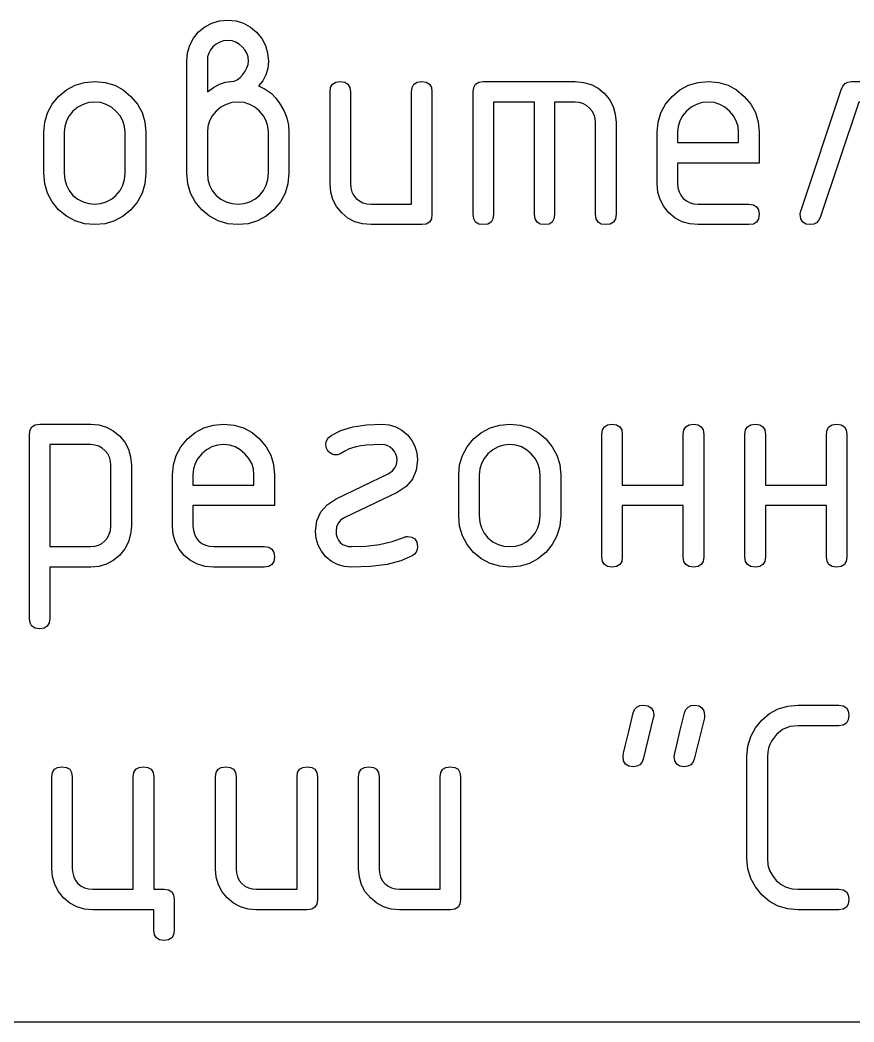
# Model space of a CAD drawing. Header units: millimetres. Extents: x 1 to 1188, y 1 to 840.
# Drawn here: x 1122.26 to 1131.23, y 35.69 to 46.47 of the extents above; entities that cross this region are included whole.
import ezdxf

# ---------------------------------------------------------------- set-up
doc = ezdxf.new("R2010")
doc.units = ezdxf.units.MM
doc.layers.add('GEOMETRY', color=7, linetype='Continuous')
doc.layers.add('TEXT_OUTLINE', color=7, linetype='Continuous')

msp = doc.modelspace()

# ---------------------------------------------------------------- linework, layer by layer
at = {"layer": 'GEOMETRY'}
for points in [[(1124.058, 44.818), (1124.058, 46.025)], [(1124.279, 46.025), (1124.279, 45.694)], [(1127.247, 45.804), (1128.234, 45.804)], [(1131.207, 45.804), (1131.643, 45.804)], [(1125.598, 44.708), (1125.598, 45.694)], [(1125.818, 45.694), (1125.818, 44.708)], [(1126.039, 44.487), (1126.474, 44.487), (1126.474, 45.694)], [(1126.695, 45.694), (1126.695, 44.377)], [(1127.137, 44.377), (1127.137, 45.694)], [(1130.662, 44.41), (1131.097, 45.716)], [(1127.799, 44.377), (1127.799, 45.584), (1127.358, 45.584), (1127.358, 44.377)], [(1128.234, 45.584), (1128.014, 45.584), (1128.014, 44.377)], [(1131.533, 44.377), (1131.533, 45.584), (1131.285, 45.584), (1130.871, 44.344)], [(1128.455, 44.377), (1128.455, 45.363)], [(1128.675, 45.363), (1128.675, 44.377)], [(1122.519, 44.818), (1122.519, 45.259)], [(1122.739, 45.259), (1122.739, 44.818)], [(1123.395, 44.818), (1123.395, 45.259)], [(1123.616, 45.259), (1123.616, 44.818)], [(1124.279, 45.259), (1124.279, 44.818)], [(1124.935, 44.818), (1124.935, 45.259)], [(1125.155, 45.259), (1125.155, 44.818)], [(1129.117, 44.708), (1129.117, 45.259)], [(1129.337, 45.259), (1129.337, 45.148), (1129.993, 45.148), (1129.993, 45.259)], [(1130.214, 45.259), (1130.214, 44.928), (1129.337, 44.928)], [(1129.337, 44.928), (1129.337, 44.708)], [(1129.558, 44.487), (1130.103, 44.487)], [(1126.584, 44.267), (1126.039, 44.267)], [(1130.103, 44.267), (1129.558, 44.267)], [(1122.475, 42.121), (1123.026, 42.121)], [(1122.365, 40.032), (1122.365, 42.011)], [(1128.522, 40.694), (1128.522, 42.011)], [(1128.742, 42.011), (1128.742, 41.465), (1129.398, 41.465), (1129.398, 42.011)], [(1129.619, 42.011), (1129.619, 40.694)], [(1130.061, 40.694), (1130.061, 42.011)], [(1130.282, 42.011), (1130.282, 41.465), (1130.938, 41.465), (1130.938, 42.011)], [(1131.158, 42.011), (1131.158, 40.694)], [(1122.585, 41.901), (1122.585, 40.804), (1123.026, 40.804)], [(1123.026, 41.901), (1122.585, 41.901)], [(1123.241, 41.025), (1123.241, 41.68)], [(1123.461, 41.68), (1123.461, 41.025)], [(1125.664, 41.317), (1126.231, 41.592)], [(1123.904, 41.025), (1123.904, 41.576)], [(1124.124, 41.576), (1124.124, 41.465), (1124.78, 41.465), (1124.78, 41.576)], [(1125.001, 41.576), (1125.001, 41.245), (1124.124, 41.245)], [(1126.983, 41.135), (1126.983, 41.576)], [(1127.203, 41.576), (1127.203, 41.135)], [(1127.859, 41.135), (1127.859, 41.576)], [(1128.08, 41.576), (1128.08, 41.135)], [(1126.32, 41.388), (1125.757, 41.118)], [(1124.124, 41.245), (1124.124, 41.025)], [(1128.742, 41.245), (1128.742, 40.694)], [(1129.398, 40.694), (1129.398, 41.245), (1128.742, 41.245)], [(1130.282, 41.245), (1130.282, 40.694)], [(1130.938, 40.694), (1130.938, 41.245), (1130.282, 41.245)], [(1124.345, 40.804), (1124.891, 40.804)], [(1123.026, 40.584), (1122.585, 40.584), (1122.585, 40.032)], [(1124.891, 40.584), (1124.345, 40.584)], [(1130.634, 39.1), (1131.07, 39.1)], [(1129.075, 38.962), (1128.965, 38.521)], [(1129.626, 38.99), (1129.626, 38.962), (1129.516, 38.521)], [(1131.07, 38.879), (1130.634, 38.879)], [(1130.083, 37.452), (1130.083, 38.549)], [(1130.304, 38.549), (1130.304, 37.452)], [(1122.605, 37.342), (1122.605, 38.328)], [(1122.826, 38.328), (1122.826, 37.342)], [(1123.046, 37.121), (1123.482, 37.121), (1123.482, 38.328)], [(1123.702, 38.328), (1123.702, 37.121), (1123.813, 37.121)], [(1124.367, 37.342), (1124.367, 38.328)], [(1124.587, 38.328), (1124.587, 37.342)], [(1124.808, 37.121), (1125.243, 37.121), (1125.243, 38.328)], [(1125.464, 38.328), (1125.464, 37.011)], [(1125.906, 37.342), (1125.906, 38.328)], [(1126.127, 38.328), (1126.127, 37.342)], [(1126.347, 37.121), (1126.782, 37.121), (1126.782, 38.328)], [(1127.003, 38.328), (1127.003, 37.011)], [(1130.634, 37.121), (1131.07, 37.121)], [(1123.923, 37.011), (1123.923, 36.68)], [(1123.702, 36.68), (1123.702, 36.901), (1123.046, 36.901)], [(1125.353, 36.901), (1124.808, 36.901)], [(1126.893, 36.901), (1126.347, 36.901)], [(1131.07, 36.901), (1130.634, 36.901)], [(999.815, 35.694), (1184.79, 35.694)]]:
    msp.add_lwpolyline(points, dxfattribs=at)
at = {"layer": 'TEXT_OUTLINE'}
for points in [[(1124.185, 46.339), (1124.252, 46.394), (1124.327, 46.434), (1124.409, 46.458), (1124.499, 46.466)], [(1124.499, 46.466), (1124.587, 46.458), (1124.667, 46.433), (1124.741, 46.391), (1124.808, 46.334)], [(1124.058, 46.025), (1124.066, 46.114), (1124.09, 46.196), (1124.129, 46.271), (1124.185, 46.339)], [(1124.808, 46.334), (1124.863, 46.266), (1124.903, 46.193), (1124.927, 46.112), (1124.935, 46.025)], [(1124.499, 46.245), (1124.454, 46.241), (1124.412, 46.229), (1124.374, 46.208), (1124.339, 46.179)], [(1124.654, 46.179), (1124.621, 46.208), (1124.584, 46.229), (1124.544, 46.241), (1124.499, 46.245)], [(1124.339, 46.179), (1124.313, 46.146), (1124.294, 46.11), (1124.282, 46.069), (1124.279, 46.025)], [(1124.72, 46.025), (1124.716, 46.069), (1124.703, 46.11), (1124.683, 46.146), (1124.654, 46.179)], [(1124.659, 45.882), (1124.686, 45.917), (1124.704, 45.953), (1124.716, 45.989), (1124.72, 46.025)], [(1124.935, 46.025), (1124.928, 45.946), (1124.908, 45.876), (1124.875, 45.814), (1124.83, 45.76)], [(1122.679, 45.645), (1122.763, 45.714), (1122.856, 45.764), (1122.959, 45.794), (1123.07, 45.804)], [(1123.07, 45.804), (1123.181, 45.794), (1123.282, 45.764), (1123.374, 45.714), (1123.456, 45.645)], [(1124.279, 45.694), (1124.346, 45.742), (1124.411, 45.777), (1124.473, 45.797), (1124.532, 45.804)], [(1124.532, 45.804), (1124.567, 45.809), (1124.599, 45.823), (1124.63, 45.847), (1124.659, 45.882)], [(1125.598, 45.694), (1125.604, 45.742), (1125.625, 45.777), (1125.659, 45.797), (1125.708, 45.804)], [(1125.708, 45.804), (1125.756, 45.797), (1125.79, 45.777), (1125.811, 45.742), (1125.818, 45.694)], [(1126.474, 45.694), (1126.481, 45.742), (1126.501, 45.777), (1126.536, 45.797), (1126.584, 45.804)], [(1126.584, 45.804), (1126.632, 45.797), (1126.667, 45.777), (1126.688, 45.742), (1126.695, 45.694)], [(1127.137, 45.694), (1127.144, 45.742), (1127.164, 45.777), (1127.199, 45.797), (1127.247, 45.804)], [(1128.234, 45.804), (1128.323, 45.796), (1128.406, 45.773), (1128.481, 45.733), (1128.548, 45.678)], [(1129.277, 45.645), (1129.361, 45.714), (1129.454, 45.764), (1129.557, 45.794), (1129.668, 45.804)], [(1129.668, 45.804), (1129.779, 45.794), (1129.88, 45.764), (1129.972, 45.714), (1130.054, 45.645)], [(1131.097, 45.716), (1131.114, 45.754), (1131.138, 45.782), (1131.169, 45.799), (1131.207, 45.804)], [(1124.83, 45.76), (1124.901, 45.724), (1124.964, 45.679), (1125.019, 45.623), (1125.067, 45.556)], [(1128.548, 45.678), (1128.603, 45.61), (1128.643, 45.535), (1128.667, 45.453), (1128.675, 45.363)], [(1122.519, 45.259), (1122.529, 45.367), (1122.559, 45.468), (1122.609, 45.56), (1122.679, 45.645)], [(1123.07, 45.584), (1123.004, 45.578), (1122.942, 45.559), (1122.885, 45.528), (1122.833, 45.485)], [(1123.296, 45.485), (1123.247, 45.528), (1123.192, 45.559), (1123.134, 45.578), (1123.07, 45.584)], [(1123.456, 45.645), (1123.526, 45.562), (1123.576, 45.471), (1123.606, 45.37), (1123.616, 45.259)], [(1124.61, 45.584), (1124.543, 45.578), (1124.481, 45.559), (1124.424, 45.528), (1124.373, 45.485)], [(1124.841, 45.485), (1124.791, 45.528), (1124.736, 45.559), (1124.675, 45.578), (1124.61, 45.584)], [(1128.388, 45.518), (1128.356, 45.547), (1128.319, 45.567), (1128.278, 45.58), (1128.234, 45.584)], [(1129.117, 45.259), (1129.127, 45.367), (1129.156, 45.468), (1129.206, 45.56), (1129.277, 45.645)], [(1129.668, 45.584), (1129.601, 45.578), (1129.54, 45.559), (1129.483, 45.528), (1129.431, 45.485)], [(1129.894, 45.485), (1129.844, 45.528), (1129.79, 45.559), (1129.732, 45.578), (1129.668, 45.584)], [(1130.054, 45.645), (1130.124, 45.562), (1130.174, 45.471), (1130.204, 45.37), (1130.214, 45.259)], [(1122.833, 45.485), (1122.792, 45.435), (1122.763, 45.381), (1122.745, 45.322), (1122.739, 45.259)], [(1123.395, 45.259), (1123.389, 45.322), (1123.371, 45.381), (1123.34, 45.435), (1123.296, 45.485)], [(1124.373, 45.485), (1124.331, 45.435), (1124.302, 45.381), (1124.285, 45.322), (1124.279, 45.259)], [(1124.935, 45.259), (1124.929, 45.322), (1124.911, 45.381), (1124.882, 45.435), (1124.841, 45.485)], [(1125.067, 45.556), (1125.105, 45.486), (1125.133, 45.413), (1125.15, 45.337), (1125.155, 45.259)], [(1128.455, 45.363), (1128.45, 45.408), (1128.438, 45.448), (1128.417, 45.485), (1128.388, 45.518)], [(1129.431, 45.485), (1129.39, 45.435), (1129.36, 45.381), (1129.343, 45.322), (1129.337, 45.259)], [(1129.993, 45.259), (1129.987, 45.322), (1129.968, 45.381), (1129.937, 45.435), (1129.894, 45.485)], [(1122.679, 44.426), (1122.609, 44.511), (1122.559, 44.604), (1122.529, 44.706), (1122.519, 44.818)], [(1122.739, 44.818), (1122.745, 44.751), (1122.763, 44.689), (1122.792, 44.633), (1122.833, 44.581)], [(1123.296, 44.581), (1123.34, 44.633), (1123.371, 44.689), (1123.389, 44.751), (1123.395, 44.818)], [(1123.616, 44.818), (1123.606, 44.706), (1123.576, 44.604), (1123.526, 44.511), (1123.456, 44.426)], [(1124.218, 44.426), (1124.148, 44.511), (1124.098, 44.604), (1124.068, 44.706), (1124.058, 44.818)], [(1124.279, 44.818), (1124.285, 44.751), (1124.302, 44.689), (1124.331, 44.633), (1124.373, 44.581)], [(1124.841, 44.581), (1124.882, 44.633), (1124.911, 44.689), (1124.929, 44.751), (1124.935, 44.818)], [(1125.155, 44.818), (1125.145, 44.706), (1125.115, 44.604), (1125.065, 44.511), (1124.995, 44.426)], [(1125.725, 44.393), (1125.669, 44.46), (1125.629, 44.535), (1125.606, 44.617), (1125.598, 44.708)], [(1125.818, 44.708), (1125.822, 44.662), (1125.833, 44.62), (1125.852, 44.582), (1125.879, 44.548)], [(1129.244, 44.393), (1129.188, 44.46), (1129.148, 44.535), (1129.125, 44.617), (1129.117, 44.708)], [(1129.337, 44.708), (1129.341, 44.662), (1129.352, 44.62), (1129.371, 44.582), (1129.398, 44.548)], [(1122.833, 44.581), (1122.885, 44.539), (1122.942, 44.51), (1123.004, 44.493), (1123.07, 44.487)], [(1123.07, 44.487), (1123.134, 44.493), (1123.192, 44.51), (1123.247, 44.539), (1123.296, 44.581)], [(1124.373, 44.581), (1124.424, 44.539), (1124.481, 44.51), (1124.543, 44.493), (1124.61, 44.487)], [(1124.61, 44.487), (1124.675, 44.493), (1124.736, 44.51), (1124.791, 44.539), (1124.841, 44.581)], [(1125.879, 44.548), (1125.914, 44.521), (1125.952, 44.502), (1125.993, 44.491), (1126.039, 44.487)], [(1129.398, 44.548), (1129.433, 44.521), (1129.471, 44.502), (1129.512, 44.491), (1129.558, 44.487)], [(1123.07, 44.267), (1122.959, 44.276), (1122.856, 44.306), (1122.763, 44.356), (1122.679, 44.426)], [(1123.456, 44.426), (1123.372, 44.356), (1123.279, 44.306), (1123.179, 44.276), (1123.07, 44.267)], [(1124.61, 44.267), (1124.498, 44.276), (1124.396, 44.306), (1124.302, 44.356), (1124.218, 44.426)], [(1124.995, 44.426), (1124.911, 44.356), (1124.819, 44.306), (1124.718, 44.276), (1124.61, 44.267)], [(1126.039, 44.267), (1125.949, 44.274), (1125.866, 44.298), (1125.791, 44.337), (1125.725, 44.393)], [(1129.558, 44.267), (1129.468, 44.274), (1129.385, 44.298), (1129.31, 44.337), (1129.244, 44.393)], [(1130.103, 44.487), (1130.152, 44.48), (1130.186, 44.459), (1130.207, 44.425), (1130.214, 44.377)], [(1130.656, 44.377), (1130.656, 44.387), (1130.657, 44.395), (1130.659, 44.403), (1130.662, 44.41)], [(1126.695, 44.377), (1126.688, 44.328), (1126.667, 44.294), (1126.632, 44.273), (1126.584, 44.267)], [(1127.247, 44.267), (1127.199, 44.273), (1127.164, 44.294), (1127.144, 44.328), (1127.137, 44.377)], [(1127.358, 44.377), (1127.351, 44.328), (1127.33, 44.294), (1127.295, 44.273), (1127.247, 44.267)], [(1127.909, 44.267), (1127.86, 44.273), (1127.826, 44.294), (1127.805, 44.328), (1127.799, 44.377)], [(1128.014, 44.377), (1128.007, 44.328), (1127.987, 44.294), (1127.954, 44.273), (1127.909, 44.267)], [(1128.565, 44.267), (1128.516, 44.273), (1128.482, 44.294), (1128.461, 44.328), (1128.455, 44.377)], [(1128.675, 44.377), (1128.668, 44.328), (1128.647, 44.294), (1128.613, 44.273), (1128.565, 44.267)], [(1130.214, 44.377), (1130.207, 44.328), (1130.186, 44.294), (1130.152, 44.273), (1130.103, 44.267)], [(1130.766, 44.267), (1130.718, 44.273), (1130.683, 44.294), (1130.663, 44.328), (1130.656, 44.377)], [(1130.871, 44.344), (1130.854, 44.31), (1130.831, 44.286), (1130.802, 44.271), (1130.766, 44.267)], [(1122.365, 42.011), (1122.371, 42.059), (1122.392, 42.094), (1122.426, 42.114), (1122.475, 42.121)], [(1123.026, 42.121), (1123.113, 42.113), (1123.194, 42.09), (1123.267, 42.05), (1123.335, 41.995)], [(1124.064, 41.962), (1124.148, 42.031), (1124.241, 42.081), (1124.344, 42.111), (1124.455, 42.121)], [(1124.455, 42.121), (1124.566, 42.111), (1124.667, 42.081), (1124.759, 42.031), (1124.841, 41.962)], [(1125.609, 42), (1125.715, 42.053), (1125.842, 42.091), (1125.991, 42.114), (1126.16, 42.121)], [(1126.16, 42.121), (1126.236, 42.114), (1126.307, 42.093), (1126.371, 42.056), (1126.43, 42.006)], [(1127.142, 41.962), (1127.227, 42.031), (1127.32, 42.081), (1127.423, 42.111), (1127.534, 42.121)], [(1127.534, 42.121), (1127.645, 42.111), (1127.746, 42.081), (1127.838, 42.031), (1127.92, 41.962)], [(1128.522, 42.011), (1128.529, 42.059), (1128.549, 42.094), (1128.584, 42.114), (1128.632, 42.121)], [(1128.632, 42.121), (1128.68, 42.114), (1128.715, 42.094), (1128.736, 42.059), (1128.742, 42.011)], [(1129.398, 42.011), (1129.405, 42.059), (1129.426, 42.094), (1129.46, 42.114), (1129.509, 42.121)], [(1129.509, 42.121), (1129.557, 42.114), (1129.591, 42.094), (1129.612, 42.059), (1129.619, 42.011)], [(1130.061, 42.011), (1130.068, 42.059), (1130.089, 42.094), (1130.123, 42.114), (1130.172, 42.121)], [(1130.172, 42.121), (1130.22, 42.114), (1130.254, 42.094), (1130.275, 42.059), (1130.282, 42.011)], [(1130.938, 42.011), (1130.945, 42.059), (1130.965, 42.094), (1130.999, 42.114), (1131.048, 42.121)], [(1131.048, 42.121), (1131.096, 42.114), (1131.131, 42.094), (1131.151, 42.059), (1131.158, 42.011)], [(1123.335, 41.995), (1123.39, 41.927), (1123.43, 41.852), (1123.453, 41.77), (1123.461, 41.68)], [(1123.904, 41.576), (1123.914, 41.684), (1123.943, 41.785), (1123.993, 41.877), (1124.064, 41.962)], [(1124.841, 41.962), (1124.911, 41.879), (1124.961, 41.788), (1124.991, 41.687), (1125.001, 41.576)], [(1125.553, 41.901), (1125.557, 41.93), (1125.567, 41.956), (1125.584, 41.979), (1125.609, 42)], [(1126.43, 42.006), (1126.478, 41.947), (1126.512, 41.883), (1126.533, 41.812), (1126.54, 41.736)], [(1126.983, 41.576), (1126.992, 41.684), (1127.022, 41.785), (1127.072, 41.877), (1127.142, 41.962)], [(1127.92, 41.962), (1127.989, 41.879), (1128.039, 41.788), (1128.069, 41.687), (1128.08, 41.576)], [(1123.18, 41.835), (1123.147, 41.864), (1123.111, 41.884), (1123.07, 41.897), (1123.026, 41.901)], [(1123.241, 41.68), (1123.237, 41.725), (1123.226, 41.765), (1123.207, 41.802), (1123.18, 41.835)], [(1124.218, 41.802), (1124.177, 41.752), (1124.147, 41.698), (1124.13, 41.639), (1124.124, 41.576)], [(1124.455, 41.901), (1124.388, 41.895), (1124.327, 41.876), (1124.27, 41.845), (1124.218, 41.802)], [(1124.681, 41.802), (1124.631, 41.845), (1124.577, 41.876), (1124.519, 41.895), (1124.455, 41.901)], [(1124.78, 41.576), (1124.774, 41.639), (1124.756, 41.698), (1124.724, 41.752), (1124.681, 41.802)], [(1125.587, 41.824), (1125.572, 41.843), (1125.562, 41.862), (1125.556, 41.881), (1125.553, 41.901)], [(1125.664, 41.791), (1125.642, 41.793), (1125.622, 41.799), (1125.604, 41.809), (1125.587, 41.824)], [(1125.713, 41.807), (1125.702, 41.8), (1125.69, 41.795), (1125.677, 41.792), (1125.664, 41.791)], [(1125.879, 41.879), (1125.839, 41.868), (1125.798, 41.852), (1125.756, 41.832), (1125.713, 41.807)], [(1126.16, 41.901), (1126.069, 41.899), (1125.992, 41.895), (1125.929, 41.888), (1125.879, 41.879)], [(1126.27, 41.851), (1126.246, 41.873), (1126.22, 41.889), (1126.191, 41.898), (1126.16, 41.901)], [(1126.32, 41.736), (1126.317, 41.769), (1126.307, 41.8), (1126.292, 41.827), (1126.27, 41.851)], [(1127.297, 41.802), (1127.255, 41.752), (1127.226, 41.698), (1127.209, 41.639), (1127.203, 41.576)], [(1127.534, 41.901), (1127.467, 41.895), (1127.406, 41.876), (1127.349, 41.845), (1127.297, 41.802)], [(1127.76, 41.802), (1127.71, 41.845), (1127.656, 41.876), (1127.597, 41.895), (1127.534, 41.901)], [(1127.859, 41.576), (1127.853, 41.639), (1127.834, 41.698), (1127.803, 41.752), (1127.76, 41.802)], [(1126.231, 41.592), (1126.27, 41.618), (1126.297, 41.65), (1126.314, 41.689), (1126.32, 41.736)], [(1126.54, 41.736), (1126.526, 41.625), (1126.485, 41.53), (1126.416, 41.451), (1126.32, 41.388)], [(1125.443, 40.969), (1125.457, 41.082), (1125.498, 41.177), (1125.567, 41.255), (1125.664, 41.317)], [(1125.757, 41.118), (1125.716, 41.092), (1125.687, 41.058), (1125.669, 41.017), (1125.664, 40.969)], [(1127.142, 40.743), (1127.072, 40.828), (1127.022, 40.921), (1126.992, 41.023), (1126.983, 41.135)], [(1127.203, 41.135), (1127.209, 41.068), (1127.226, 41.006), (1127.255, 40.95), (1127.297, 40.898)], [(1127.76, 40.898), (1127.803, 40.95), (1127.834, 41.006), (1127.853, 41.068), (1127.859, 41.135)], [(1128.08, 41.135), (1128.069, 41.023), (1128.039, 40.921), (1127.989, 40.828), (1127.92, 40.743)], [(1123.175, 40.865), (1123.204, 40.899), (1123.224, 40.937), (1123.237, 40.979), (1123.241, 41.025)], [(1123.461, 41.025), (1123.453, 40.937), (1123.43, 40.855), (1123.39, 40.78), (1123.335, 40.71)], [(1124.031, 40.71), (1123.975, 40.777), (1123.935, 40.852), (1123.912, 40.934), (1123.904, 41.025)], [(1124.124, 41.025), (1124.128, 40.979), (1124.139, 40.937), (1124.158, 40.899), (1124.185, 40.865)], [(1125.553, 40.694), (1125.505, 40.754), (1125.47, 40.82), (1125.45, 40.892), (1125.443, 40.969)], [(1125.664, 40.969), (1125.666, 40.935), (1125.674, 40.903), (1125.688, 40.874), (1125.708, 40.848)], [(1123.026, 40.804), (1123.068, 40.808), (1123.107, 40.819), (1123.142, 40.838), (1123.175, 40.865)], [(1124.185, 40.865), (1124.22, 40.838), (1124.258, 40.819), (1124.299, 40.808), (1124.345, 40.804)], [(1125.708, 40.848), (1125.734, 40.828), (1125.763, 40.815), (1125.794, 40.807), (1125.829, 40.804)], [(1125.829, 40.804), (1125.984, 40.81), (1126.129, 40.829), (1126.265, 40.86), (1126.391, 40.903)], [(1126.391, 40.903), (1126.402, 40.908), (1126.412, 40.911), (1126.421, 40.914), (1126.43, 40.914)], [(1126.43, 40.914), (1126.478, 40.907), (1126.512, 40.887), (1126.533, 40.852), (1126.54, 40.804)], [(1127.297, 40.898), (1127.349, 40.856), (1127.406, 40.827), (1127.467, 40.81), (1127.534, 40.804)], [(1127.534, 40.804), (1127.597, 40.81), (1127.656, 40.827), (1127.71, 40.856), (1127.76, 40.898)], [(1124.891, 40.804), (1124.939, 40.797), (1124.973, 40.776), (1124.994, 40.742), (1125.001, 40.694)], [(1126.54, 40.804), (1126.536, 40.773), (1126.525, 40.746), (1126.506, 40.723), (1126.48, 40.705)], [(1127.534, 40.584), (1127.423, 40.593), (1127.32, 40.623), (1127.227, 40.673), (1127.142, 40.743)], [(1127.92, 40.743), (1127.835, 40.673), (1127.743, 40.623), (1127.642, 40.593), (1127.534, 40.584)], [(1123.335, 40.71), (1123.267, 40.654), (1123.194, 40.615), (1123.113, 40.591), (1123.026, 40.584)], [(1124.345, 40.584), (1124.255, 40.591), (1124.172, 40.615), (1124.098, 40.654), (1124.031, 40.71)], [(1125.001, 40.694), (1124.994, 40.645), (1124.973, 40.611), (1124.939, 40.59), (1124.891, 40.584)], [(1125.829, 40.584), (1125.752, 40.59), (1125.68, 40.611), (1125.614, 40.645), (1125.553, 40.694)], [(1126.48, 40.705), (1126.36, 40.652), (1126.212, 40.614), (1126.035, 40.591), (1125.829, 40.584)], [(1128.632, 40.584), (1128.584, 40.59), (1128.549, 40.611), (1128.529, 40.645), (1128.522, 40.694)], [(1128.742, 40.694), (1128.736, 40.645), (1128.715, 40.611), (1128.68, 40.59), (1128.632, 40.584)], [(1129.509, 40.584), (1129.46, 40.59), (1129.426, 40.611), (1129.405, 40.645), (1129.398, 40.694)], [(1129.619, 40.694), (1129.612, 40.645), (1129.591, 40.611), (1129.557, 40.59), (1129.509, 40.584)], [(1130.172, 40.584), (1130.123, 40.59), (1130.089, 40.611), (1130.068, 40.645), (1130.061, 40.694)], [(1130.282, 40.694), (1130.275, 40.645), (1130.254, 40.611), (1130.22, 40.59), (1130.172, 40.584)], [(1131.048, 40.584), (1130.999, 40.59), (1130.965, 40.611), (1130.945, 40.645), (1130.938, 40.694)], [(1131.158, 40.694), (1131.151, 40.645), (1131.131, 40.611), (1131.096, 40.59), (1131.048, 40.584)], [(1122.475, 39.922), (1122.426, 39.929), (1122.392, 39.95), (1122.371, 39.984), (1122.365, 40.032)], [(1122.585, 40.032), (1122.578, 39.984), (1122.557, 39.95), (1122.523, 39.929), (1122.475, 39.922)], [(1128.75, 38.549), (1128.756, 38.584), (1128.777, 38.674), (1128.811, 38.818), (1128.86, 39.017)], [(1128.86, 39.017), (1128.874, 39.053), (1128.898, 39.079), (1128.93, 39.095), (1128.97, 39.1)], [(1128.97, 39.1), (1129.018, 39.093), (1129.053, 39.072), (1129.073, 39.038), (1129.08, 38.99)], [(1129.301, 38.549), (1129.308, 38.584), (1129.328, 38.674), (1129.362, 38.818), (1129.411, 39.017)], [(1129.411, 39.017), (1129.426, 39.053), (1129.449, 39.079), (1129.481, 39.095), (1129.521, 39.1)], [(1129.521, 39.1), (1129.567, 39.093), (1129.599, 39.072), (1129.619, 39.038), (1129.626, 38.99)], [(1130.243, 38.94), (1130.327, 39.01), (1130.42, 39.06), (1130.523, 39.09), (1130.634, 39.1)], [(1131.07, 39.1), (1131.118, 39.093), (1131.152, 39.072), (1131.173, 39.038), (1131.18, 38.99)], [(1129.08, 38.99), (1129.08, 38.983), (1129.079, 38.977), (1129.077, 38.97), (1129.075, 38.962)], [(1130.083, 38.549), (1130.093, 38.66), (1130.123, 38.762), (1130.173, 38.855), (1130.243, 38.94)], [(1131.18, 38.99), (1131.173, 38.941), (1131.152, 38.907), (1131.118, 38.886), (1131.07, 38.879)], [(1130.634, 38.879), (1130.544, 38.869), (1130.466, 38.838), (1130.4, 38.786), (1130.348, 38.714)], [(1130.348, 38.714), (1130.328, 38.677), (1130.314, 38.637), (1130.306, 38.594), (1130.304, 38.549)], [(1128.86, 38.438), (1128.811, 38.445), (1128.777, 38.466), (1128.756, 38.5), (1128.75, 38.549)], [(1128.965, 38.521), (1128.952, 38.485), (1128.93, 38.459), (1128.899, 38.444), (1128.86, 38.438)], [(1129.411, 38.438), (1129.362, 38.445), (1129.328, 38.466), (1129.308, 38.5), (1129.301, 38.549)], [(1129.516, 38.521), (1129.501, 38.485), (1129.478, 38.459), (1129.448, 38.444), (1129.411, 38.438)], [(1122.605, 38.328), (1122.612, 38.376), (1122.633, 38.411), (1122.667, 38.431), (1122.716, 38.438)], [(1122.716, 38.438), (1122.764, 38.431), (1122.798, 38.411), (1122.819, 38.376), (1122.826, 38.328)], [(1123.482, 38.328), (1123.489, 38.376), (1123.509, 38.411), (1123.544, 38.431), (1123.592, 38.438)], [(1123.592, 38.438), (1123.64, 38.431), (1123.675, 38.411), (1123.695, 38.376), (1123.702, 38.328)], [(1124.367, 38.328), (1124.373, 38.376), (1124.394, 38.411), (1124.428, 38.431), (1124.477, 38.438)], [(1124.477, 38.438), (1124.525, 38.431), (1124.559, 38.411), (1124.58, 38.376), (1124.587, 38.328)], [(1125.243, 38.328), (1125.25, 38.376), (1125.27, 38.411), (1125.305, 38.431), (1125.353, 38.438)], [(1125.353, 38.438), (1125.401, 38.431), (1125.436, 38.411), (1125.457, 38.376), (1125.464, 38.328)], [(1125.906, 38.328), (1125.913, 38.376), (1125.933, 38.411), (1125.968, 38.431), (1126.016, 38.438)], [(1126.016, 38.438), (1126.064, 38.431), (1126.099, 38.411), (1126.12, 38.376), (1126.127, 38.328)], [(1126.782, 38.328), (1126.789, 38.376), (1126.81, 38.411), (1126.844, 38.431), (1126.893, 38.438)], [(1126.893, 38.438), (1126.941, 38.431), (1126.975, 38.411), (1126.996, 38.376), (1127.003, 38.328)], [(1130.243, 37.06), (1130.173, 37.145), (1130.123, 37.238), (1130.093, 37.34), (1130.083, 37.452)], [(1130.304, 37.452), (1130.309, 37.385), (1130.327, 37.323), (1130.356, 37.267), (1130.397, 37.215)], [(1122.732, 37.027), (1122.676, 37.097), (1122.637, 37.172), (1122.613, 37.254), (1122.605, 37.342)], [(1122.826, 37.342), (1122.83, 37.296), (1122.841, 37.254), (1122.86, 37.216), (1122.887, 37.182)], [(1124.493, 37.027), (1124.438, 37.094), (1124.398, 37.169), (1124.374, 37.251), (1124.367, 37.342)], [(1124.587, 37.342), (1124.591, 37.296), (1124.602, 37.254), (1124.621, 37.216), (1124.648, 37.182)], [(1126.033, 37.027), (1125.977, 37.094), (1125.937, 37.169), (1125.914, 37.251), (1125.906, 37.342)], [(1126.127, 37.342), (1126.13, 37.296), (1126.141, 37.254), (1126.16, 37.216), (1126.187, 37.182)], [(1122.887, 37.182), (1122.921, 37.155), (1122.959, 37.136), (1123.001, 37.125), (1123.046, 37.121)], [(1124.648, 37.182), (1124.682, 37.155), (1124.721, 37.136), (1124.762, 37.125), (1124.808, 37.121)], [(1126.187, 37.182), (1126.222, 37.155), (1126.26, 37.136), (1126.302, 37.125), (1126.347, 37.121)], [(1130.397, 37.215), (1130.449, 37.173), (1130.506, 37.144), (1130.568, 37.127), (1130.634, 37.121)], [(1123.813, 37.121), (1123.861, 37.114), (1123.895, 37.093), (1123.916, 37.059), (1123.923, 37.011)], [(1130.634, 36.901), (1130.523, 36.91), (1130.42, 36.94), (1130.327, 36.99), (1130.243, 37.06)], [(1131.07, 37.121), (1131.118, 37.114), (1131.152, 37.093), (1131.173, 37.059), (1131.18, 37.011)], [(1123.046, 36.901), (1122.956, 36.908), (1122.874, 36.932), (1122.799, 36.971), (1122.732, 37.027)], [(1124.808, 36.901), (1124.717, 36.908), (1124.635, 36.932), (1124.56, 36.971), (1124.493, 37.027)], [(1125.464, 37.011), (1125.457, 36.962), (1125.436, 36.928), (1125.401, 36.907), (1125.353, 36.901)], [(1126.347, 36.901), (1126.257, 36.908), (1126.174, 36.932), (1126.1, 36.971), (1126.033, 37.027)], [(1127.003, 37.011), (1126.996, 36.962), (1126.975, 36.928), (1126.941, 36.907), (1126.893, 36.901)], [(1131.18, 37.011), (1131.173, 36.962), (1131.152, 36.928), (1131.118, 36.907), (1131.07, 36.901)], [(1123.813, 36.57), (1123.764, 36.577), (1123.73, 36.598), (1123.709, 36.632), (1123.702, 36.68)], [(1123.923, 36.68), (1123.916, 36.632), (1123.895, 36.598), (1123.861, 36.577), (1123.813, 36.57)]]:
    msp.add_lwpolyline(points, dxfattribs=at)

doc.saveas('drawing.dxf')
